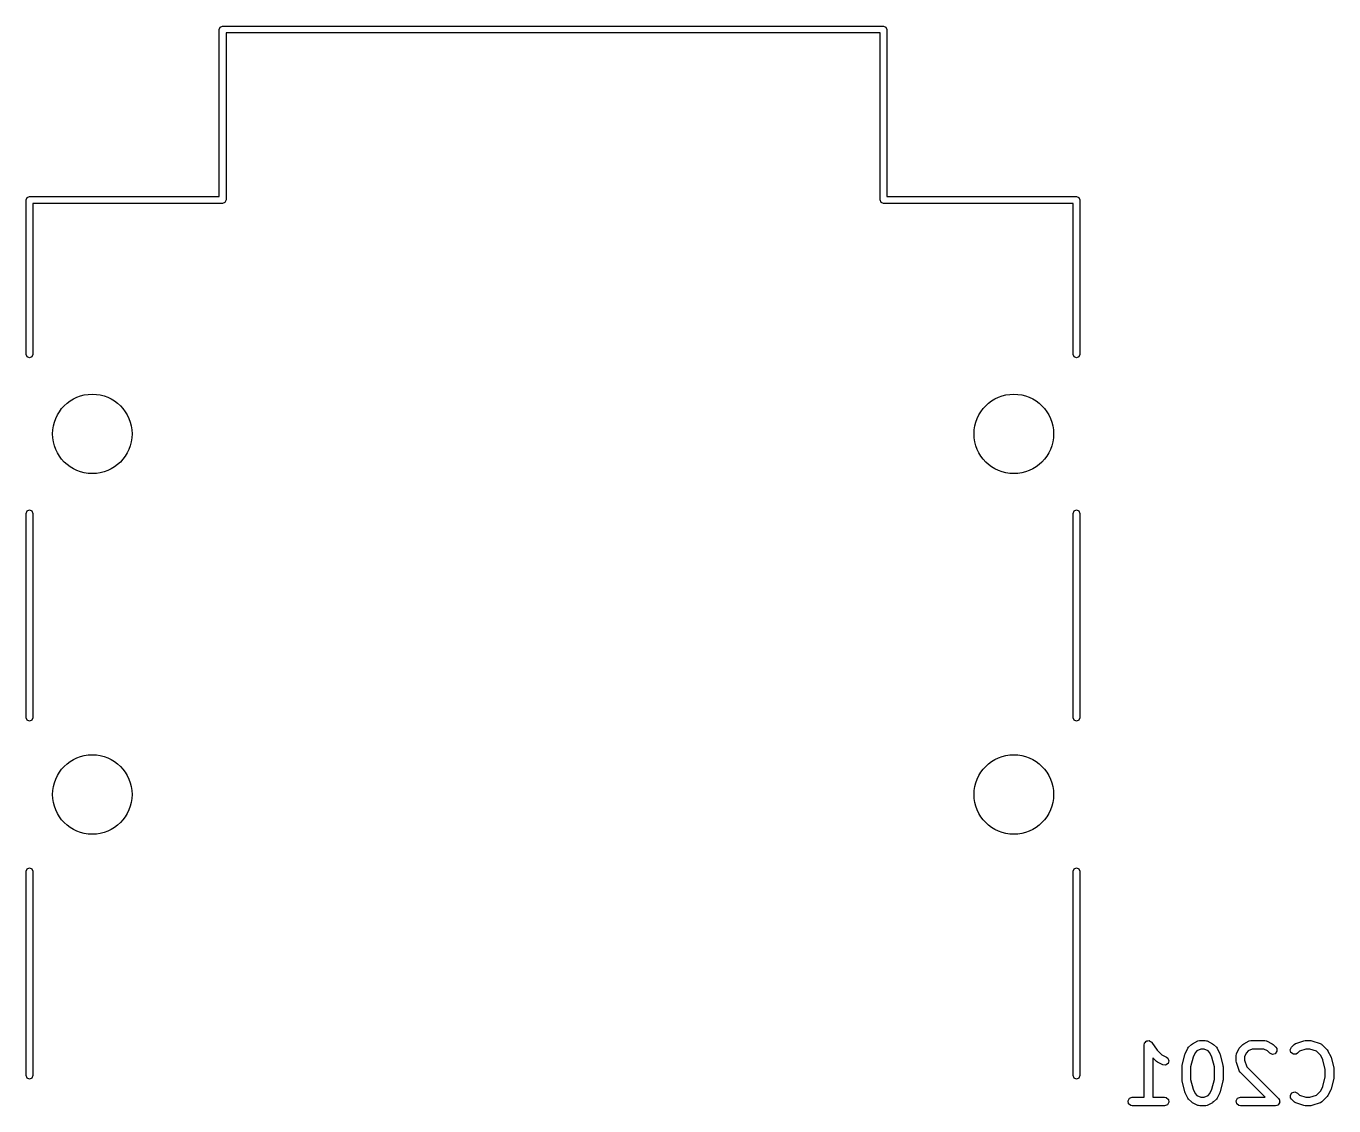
# Model space of a CAD drawing. Extents: x 109 to 192, y -153 to -42.
# Drawn here: x 168.52 to 191.55, y -61.45 to -42.44 of the extents above; entities that cross this region are included whole.
import ezdxf

# ---------------------------------------------------------------- set-up
doc = ezdxf.new("R2010")
doc.units = 0
doc.layers.add('BLACK', color=7, linetype='CONTINUOUS')

msp = doc.modelspace()

# ---------------------------------------------------------------- linework, layer by layer
at = {"layer": 'BLACK', "linetype": 'CONTINUOUS'}
for p, q in [((171.92, -42.495), (171.938, -42.4526)), ((171.92, -45.435), (171.92, -42.495)), ((171.938, -42.4526), (171.98, -42.435)), ((171.98, -42.435), (183.62, -42.435)), ((183.56, -42.555), (172.04, -42.555)), ((172.04, -42.555), (172.04, -45.495)), ((183.56, -45.495), (183.56, -42.555)), ((183.62, -42.435), (183.662, -42.4526)), ((183.662, -42.4526), (183.68, -42.495)), ((183.68, -42.495), (183.68, -45.435)), ((168.52, -45.495), (168.538, -45.4526)), ((168.52, -48.215), (168.52, -45.495)), ((168.538, -45.4526), (168.58, -45.435)), ((168.58, -45.435), (171.92, -45.435)), ((171.98, -45.555), (168.64, -45.555)), ((168.64, -45.555), (168.64, -48.215)), ((172.022, -45.5374), (171.98, -45.555)), ((172.04, -45.495), (172.022, -45.5374)), ((183.578, -45.5374), (183.56, -45.495)), ((183.62, -45.555), (183.578, -45.5374)), ((186.96, -45.555), (183.62, -45.555)), ((183.68, -45.435), (187.02, -45.435)), ((186.96, -48.215), (186.96, -45.555)), ((187.02, -45.435), (187.062, -45.4526)), ((187.062, -45.4526), (187.08, -45.495)), ((187.08, -45.495), (187.08, -48.215)), ((168.538, -48.2574), (168.52, -48.215)), ((168.58, -48.275), (168.538, -48.2574)), ((168.622, -48.2574), (168.58, -48.275)), ((168.64, -48.215), (168.622, -48.2574)), ((186.978, -48.2574), (186.96, -48.215)), ((187.02, -48.275), (186.978, -48.2574)), ((187.062, -48.2574), (187.02, -48.275)), ((187.08, -48.215), (187.062, -48.2574)), ((168.52, -51.015), (168.538, -50.9726)), ((168.52, -54.615), (168.52, -51.015)), ((168.538, -50.9726), (168.58, -50.955)), ((168.58, -50.955), (168.622, -50.9726)), ((168.622, -50.9726), (168.64, -51.015)), ((168.64, -51.015), (168.64, -54.615)), ((186.96, -51.015), (186.978, -50.9726)), ((186.96, -54.615), (186.96, -51.015)), ((186.978, -50.9726), (187.02, -50.955)), ((187.02, -50.955), (187.062, -50.9726)), ((187.062, -50.9726), (187.08, -51.015)), ((187.08, -51.015), (187.08, -54.615)), ((168.538, -54.6574), (168.52, -54.615)), ((168.58, -54.675), (168.538, -54.6574)), ((168.622, -54.6574), (168.58, -54.675)), ((168.64, -54.615), (168.622, -54.6574)), ((186.978, -54.6574), (186.96, -54.615)), ((187.02, -54.675), (186.978, -54.6574)), ((187.062, -54.6574), (187.02, -54.675)), ((187.08, -54.615), (187.062, -54.6574)), ((168.52, -57.315), (168.538, -57.2726)), ((168.52, -60.915), (168.52, -57.315)), ((168.538, -57.2726), (168.58, -57.255)), ((168.58, -57.255), (168.622, -57.2726)), ((168.622, -57.2726), (168.64, -57.315)), ((168.64, -57.315), (168.64, -60.915)), ((186.96, -57.315), (186.978, -57.2726)), ((186.96, -60.915), (186.96, -57.315)), ((186.978, -57.2726), (187.02, -57.255)), ((187.02, -57.255), (187.062, -57.2726)), ((187.062, -57.2726), (187.08, -57.315)), ((187.08, -57.315), (187.08, -60.915)), ((188.218, -60.3391), (188.234, -60.3241)), ((188.218, -60.3434), (188.218, -60.3391)), ((188.234, -60.3241), (188.248, -60.3074)), ((188.248, -60.3074), (188.252, -60.3067)), ((188.252, -60.3067), (188.255, -60.3037)), ((188.255, -60.3037), (188.277, -60.3023)), ((188.277, -60.3023), (188.299, -60.2985)), ((188.299, -60.2985), (188.302, -60.3007)), ((188.302, -60.3007), (188.307, -60.3004)), ((188.307, -60.3004), (188.324, -60.3133)), ((188.324, -60.3133), (188.343, -60.3242)), ((188.343, -60.3242), (188.345, -60.3282)), ((188.345, -60.3282), (188.348, -60.3308)), ((188.348, -60.3308), (188.439, -60.4675)), ((189.062, -60.3529), (189.157, -60.3053)), ((189.157, -60.3053), (189.182, -60.2979)), ((189.182, -60.2979), (189.186, -60.2989)), ((189.186, -60.2989), (189.19, -60.2974)), ((189.19, -60.2974), (189.286, -60.2974)), ((189.286, -60.2974), (189.311, -60.3019)), ((189.311, -60.3019), (189.315, -60.3048)), ((189.315, -60.3048), (189.319, -60.3053)), ((189.319, -60.3053), (189.414, -60.3529)), ((189.966, -60.3529), (190.062, -60.3053)), ((190.062, -60.3053), (190.087, -60.2979)), ((190.087, -60.2979), (190.091, -60.2989)), ((190.091, -60.2989), (190.095, -60.2974)), ((190.095, -60.2974), (190.333, -60.2974)), ((190.333, -60.2974), (190.359, -60.3019)), ((190.359, -60.3019), (190.362, -60.3048)), ((190.362, -60.3048), (190.367, -60.3053)), ((190.367, -60.3053), (190.462, -60.3529)), ((190.881, -60.3488), (191.024, -60.3012)), ((191.024, -60.3012), (191.046, -60.2979)), ((191.046, -60.2979), (191.048, -60.2974)), ((191.048, -60.2974), (191.143, -60.2974)), ((191.143, -60.2974), (191.165, -60.3013)), ((191.165, -60.3013), (191.166, -60.3012)), ((191.166, -60.3012), (191.309, -60.3488)), ((188.211, -60.3724), (188.215, -60.3467)), ((188.211, -61.2974), (188.211, -60.3724)), ((188.215, -60.3467), (188.218, -60.3434)), ((188.439, -60.4675), (188.521, -60.5488)), ((188.521, -60.5488), (188.605, -60.591)), ((188.88, -60.7351), (188.927, -60.5447)), ((188.927, -60.5447), (188.932, -60.5328)), ((188.932, -60.5328), (188.933, -60.5293)), ((188.933, -60.5293), (188.98, -60.4341)), ((188.98, -60.4341), (188.994, -60.4161)), ((188.994, -60.4146), (189.042, -60.367)), ((188.994, -60.4161), (188.994, -60.4146)), ((189.042, -60.367), (189.06, -60.3541)), ((189.06, -60.3541), (189.062, -60.3529)), ((189.109, -60.512), (189.071, -60.589)), ((189.14, -60.4816), (189.109, -60.512)), ((189.208, -60.4474), (189.14, -60.4816)), ((189.268, -60.4474), (189.208, -60.4474)), ((189.336, -60.4816), (189.268, -60.4474)), ((189.367, -60.512), (189.336, -60.4816)), ((189.405, -60.589), (189.367, -60.512)), ((189.414, -60.3529), (189.432, -60.3663)), ((189.432, -60.3663), (189.434, -60.367)), ((189.434, -60.367), (189.482, -60.4146)), ((189.482, -60.4146), (189.494, -60.433)), ((189.494, -60.433), (189.496, -60.4341)), ((189.496, -60.4341), (189.543, -60.5293)), ((189.543, -60.5293), (189.547, -60.5417)), ((189.547, -60.5417), (189.549, -60.5447)), ((189.549, -60.5447), (189.596, -60.7351)), ((189.83, -60.5629), (189.834, -60.5372)), ((189.83, -60.6581), (189.83, -60.5629)), ((189.834, -60.5372), (189.837, -60.5338)), ((189.837, -60.5338), (189.838, -60.5293)), ((189.838, -60.5293), (189.885, -60.4341)), ((189.885, -60.4341), (189.899, -60.4161)), ((189.899, -60.4146), (189.947, -60.367)), ((189.899, -60.4161), (189.899, -60.4146)), ((189.947, -60.367), (189.965, -60.3541)), ((189.965, -60.3541), (189.966, -60.3529)), ((190.014, -60.512), (189.98, -60.5806)), ((190.044, -60.4816), (190.014, -60.512)), ((190.113, -60.4474), (190.044, -60.4816)), ((190.316, -60.4474), (190.113, -60.4474)), ((190.384, -60.4816), (190.316, -60.4474)), ((190.423, -60.5207), (190.384, -60.4816)), ((190.47, -60.5423), (190.423, -60.5207)), ((190.462, -60.3529), (190.48, -60.3663)), ((190.519, -60.5291), (190.47, -60.5423)), ((190.48, -60.3663), (190.482, -60.367)), ((190.482, -60.367), (190.529, -60.4146)), ((190.549, -60.487), (190.519, -60.5291)), ((190.529, -60.4146), (190.544, -60.4359)), ((190.544, -60.4359), (190.549, -60.487)), ((190.782, -60.4611), (190.804, -60.4146)), ((190.796, -60.5106), (190.782, -60.4611)), ((190.838, -60.5401), (190.796, -60.5106)), ((190.804, -60.4146), (190.852, -60.367)), ((190.889, -60.5356), (190.838, -60.5401)), ((190.852, -60.367), (190.873, -60.352)), ((190.873, -60.352), (190.877, -60.3516)), ((190.877, -60.3516), (190.881, -60.3488)), ((190.91, -60.5207), (190.889, -60.5356)), ((190.945, -60.4856), (190.91, -60.5207)), ((191.06, -60.4474), (190.945, -60.4856)), ((191.131, -60.4474), (191.06, -60.4474)), ((191.245, -60.4856), (191.131, -60.4474)), ((191.319, -60.5597), (191.245, -60.4856)), ((191.309, -60.3488), (191.332, -60.3613)), ((191.358, -60.6367), (191.319, -60.5597)), ((191.332, -60.3613), (191.335, -60.3651)), ((191.335, -60.3651), (191.339, -60.367)), ((191.339, -60.367), (191.434, -60.4622)), ((191.434, -60.4622), (191.447, -60.4806)), ((191.447, -60.4806), (191.448, -60.4817)), ((191.448, -60.4817), (191.496, -60.5769)), ((188.423, -60.6635), (188.361, -60.6011)), ((188.361, -60.6011), (188.361, -61.2974)), ((188.425, -60.6642), (188.423, -60.6635)), ((188.443, -60.6776), (188.425, -60.6642)), ((188.538, -60.7252), (188.443, -60.6776)), ((188.589, -60.731), (188.538, -60.7252)), ((188.632, -60.7028), (188.589, -60.731)), ((188.605, -60.591), (188.626, -60.6065)), ((188.626, -60.6065), (188.646, -60.6536)), ((188.646, -60.6536), (188.632, -60.7028)), ((188.877, -60.7533), (188.88, -60.7386)), ((188.877, -60.9914), (188.877, -60.7533)), ((188.88, -60.7386), (188.88, -60.7351)), ((189.071, -60.589), (189.027, -60.7626)), ((189.027, -60.7626), (189.027, -60.9822)), ((189.449, -60.7626), (189.405, -60.589)), ((189.449, -60.9822), (189.449, -60.7626)), ((189.596, -60.7351), (189.598, -60.7501)), ((189.598, -60.7501), (189.599, -60.7533)), ((189.599, -60.7533), (189.599, -60.9914)), ((189.83, -60.6596), (189.83, -60.6581)), ((189.834, -60.6818), (189.83, -60.6596)), ((189.881, -60.8247), (189.834, -60.6818)), ((189.98, -60.5806), (189.98, -60.6459)), ((189.98, -60.6459), (190.018, -60.7604)), ((190.018, -60.7604), (190.577, -61.3193)), ((191.401, -60.8102), (191.358, -60.6367)), ((191.496, -60.5769), (191.499, -60.5893)), ((191.499, -60.5893), (191.501, -60.5923)), ((191.501, -60.5923), (191.549, -60.7828)), ((191.549, -60.7828), (191.55, -60.7977)), ((191.55, -60.7977), (191.551, -60.801)), ((191.551, -60.801), (191.551, -60.9438)), ((168.538, -60.9574), (168.52, -60.915)), ((168.58, -60.975), (168.538, -60.9574)), ((168.622, -60.9574), (168.58, -60.975)), ((168.64, -60.915), (168.622, -60.9574)), ((186.978, -60.9574), (186.96, -60.915)), ((187.02, -60.975), (186.978, -60.9574)), ((187.062, -60.9574), (187.02, -60.975)), ((187.08, -60.915), (187.062, -60.9574)), ((188.878, -60.9947), (188.877, -60.9914)), ((188.88, -61.0096), (188.878, -60.9947)), ((188.927, -61.2001), (188.88, -61.0096)), ((189.027, -60.9822), (189.071, -61.1557)), ((189.405, -61.1557), (189.449, -60.9822)), ((189.596, -61.0096), (189.549, -61.2001)), ((189.599, -60.9914), (189.596, -61.0062)), ((189.596, -61.0062), (189.596, -61.0096)), ((189.884, -60.8282), (189.881, -60.8247)), ((189.884, -60.8326), (189.884, -60.8282)), ((189.899, -60.854), (189.884, -60.8326)), ((190.343, -61.2974), (189.899, -60.854)), ((191.358, -61.1081), (191.401, -60.9346)), ((191.401, -60.9346), (191.401, -60.8102)), ((191.549, -60.962), (191.501, -61.1525)), ((191.551, -60.9438), (191.548, -60.9586)), ((191.548, -60.9586), (191.549, -60.962)), ((188.929, -61.203), (188.927, -61.2001)), ((188.933, -61.2154), (188.929, -61.203)), ((188.98, -61.3107), (188.933, -61.2154)), ((189.071, -61.1557), (189.109, -61.2327)), ((189.109, -61.2327), (189.14, -61.2631)), ((189.336, -61.2631), (189.367, -61.2327)), ((189.367, -61.2327), (189.405, -61.1557)), ((189.543, -61.2154), (189.496, -61.3107)), ((189.544, -61.2119), (189.543, -61.2154)), ((189.549, -61.2001), (189.544, -61.2119)), ((190.785, -61.2577), (190.814, -61.2157)), ((190.789, -61.3088), (190.785, -61.2577)), ((190.814, -61.2157), (190.864, -61.2024)), ((190.864, -61.2024), (190.91, -61.2241)), ((190.91, -61.2241), (190.945, -61.2592)), ((190.945, -61.2592), (191.06, -61.2974)), ((191.131, -61.2974), (191.245, -61.2592)), ((191.245, -61.2592), (191.319, -61.1851)), ((191.319, -61.1851), (191.358, -61.1081)), ((191.496, -61.1678), (191.448, -61.2631)), ((191.501, -61.1525), (191.496, -61.1643)), ((191.496, -61.1643), (191.496, -61.1678)), ((187.926, -61.3594), (187.952, -61.3149)), ((187.935, -61.4099), (187.926, -61.3594)), ((187.974, -61.4429), (187.935, -61.4099)), ((187.952, -61.3149), (188, -61.2974)), ((188, -61.4474), (187.974, -61.4429)), ((188, -61.2974), (188.211, -61.2974)), ((188.571, -61.4474), (188, -61.4474)), ((188.361, -61.2974), (188.571, -61.2974)), ((188.571, -61.2974), (188.597, -61.3019)), ((188.62, -61.4298), (188.571, -61.4474)), ((188.597, -61.3019), (188.636, -61.3349)), ((188.645, -61.3854), (188.62, -61.4298)), ((188.636, -61.3349), (188.645, -61.3854)), ((188.982, -61.3118), (188.98, -61.3107)), ((188.994, -61.3302), (188.982, -61.3118)), ((189.042, -61.3778), (188.994, -61.3302)), ((189.044, -61.3785), (189.042, -61.3778)), ((189.062, -61.3918), (189.044, -61.3785)), ((189.157, -61.4395), (189.062, -61.3918)), ((189.14, -61.2631), (189.208, -61.2974)), ((189.161, -61.44), (189.157, -61.4395)), ((189.165, -61.4429), (189.161, -61.44)), ((189.19, -61.4474), (189.165, -61.4429)), ((189.286, -61.4474), (189.19, -61.4474)), ((189.208, -61.2974), (189.268, -61.2974)), ((189.268, -61.2974), (189.336, -61.2631)), ((189.29, -61.4458), (189.286, -61.4474)), ((189.294, -61.4469), (189.29, -61.4458)), ((189.319, -61.4395), (189.294, -61.4469)), ((189.414, -61.3918), (189.319, -61.4395)), ((189.416, -61.3907), (189.414, -61.3918)), ((189.434, -61.3778), (189.416, -61.3907)), ((189.482, -61.3302), (189.434, -61.3778)), ((189.496, -61.3107), (189.482, -61.3287)), ((189.482, -61.3287), (189.482, -61.3302)), ((189.831, -61.3594), (189.856, -61.3149)), ((189.84, -61.4099), (189.831, -61.3594)), ((189.879, -61.4429), (189.84, -61.4099)), ((189.856, -61.3149), (189.905, -61.2974)), ((189.905, -61.4474), (189.879, -61.4429)), ((189.905, -61.2974), (190.343, -61.2974)), ((190.524, -61.4474), (189.905, -61.4474)), ((190.545, -61.4397), (190.524, -61.4474)), ((190.567, -61.4338), (190.545, -61.4397)), ((190.569, -61.431), (190.567, -61.4338)), ((190.572, -61.4298), (190.569, -61.431)), ((190.583, -61.4103), (190.572, -61.4298)), ((190.577, -61.3193), (190.586, -61.3328)), ((190.596, -61.3918), (190.583, -61.4103)), ((190.586, -61.3328), (190.589, -61.3349)), ((190.589, -61.3349), (190.589, -61.3369)), ((190.589, -61.3369), (190.592, -61.3407)), ((190.592, -61.3407), (190.594, -61.3632)), ((190.594, -61.3632), (190.598, -61.3854)), ((190.598, -61.3854), (190.596, -61.3884)), ((190.596, -61.3884), (190.596, -61.3918)), ((190.804, -61.3302), (190.789, -61.3088)), ((190.852, -61.3778), (190.804, -61.3302)), ((190.856, -61.3797), (190.852, -61.3778)), ((190.858, -61.3835), (190.856, -61.3797)), ((190.881, -61.3959), (190.858, -61.3835)), ((191.024, -61.4435), (190.881, -61.3959)), ((191.025, -61.4435), (191.024, -61.4435)), ((191.048, -61.4474), (191.025, -61.4435)), ((191.143, -61.4474), (191.048, -61.4474)), ((191.06, -61.2974), (191.131, -61.2974)), ((191.144, -61.4468), (191.143, -61.4474)), ((191.166, -61.4435), (191.144, -61.4468)), ((191.309, -61.3959), (191.166, -61.4435)), ((191.313, -61.3931), (191.309, -61.3959)), ((191.317, -61.3927), (191.313, -61.3931)), ((191.339, -61.3778), (191.317, -61.3927)), ((191.434, -61.2826), (191.339, -61.3778)), ((191.435, -61.2811), (191.434, -61.2826)), ((191.448, -61.2631), (191.435, -61.2811))]:
    msp.add_line(p, q, dxfattribs=at)
at = {"layer": 'BLACK'}
for centre in [(169.685, -49.615), (185.915, -49.615), (169.685, -55.965), (185.915, -55.965)]:
    msp.add_circle(centre, 0.7, dxfattribs=at)

doc.saveas('drawing.dxf')
